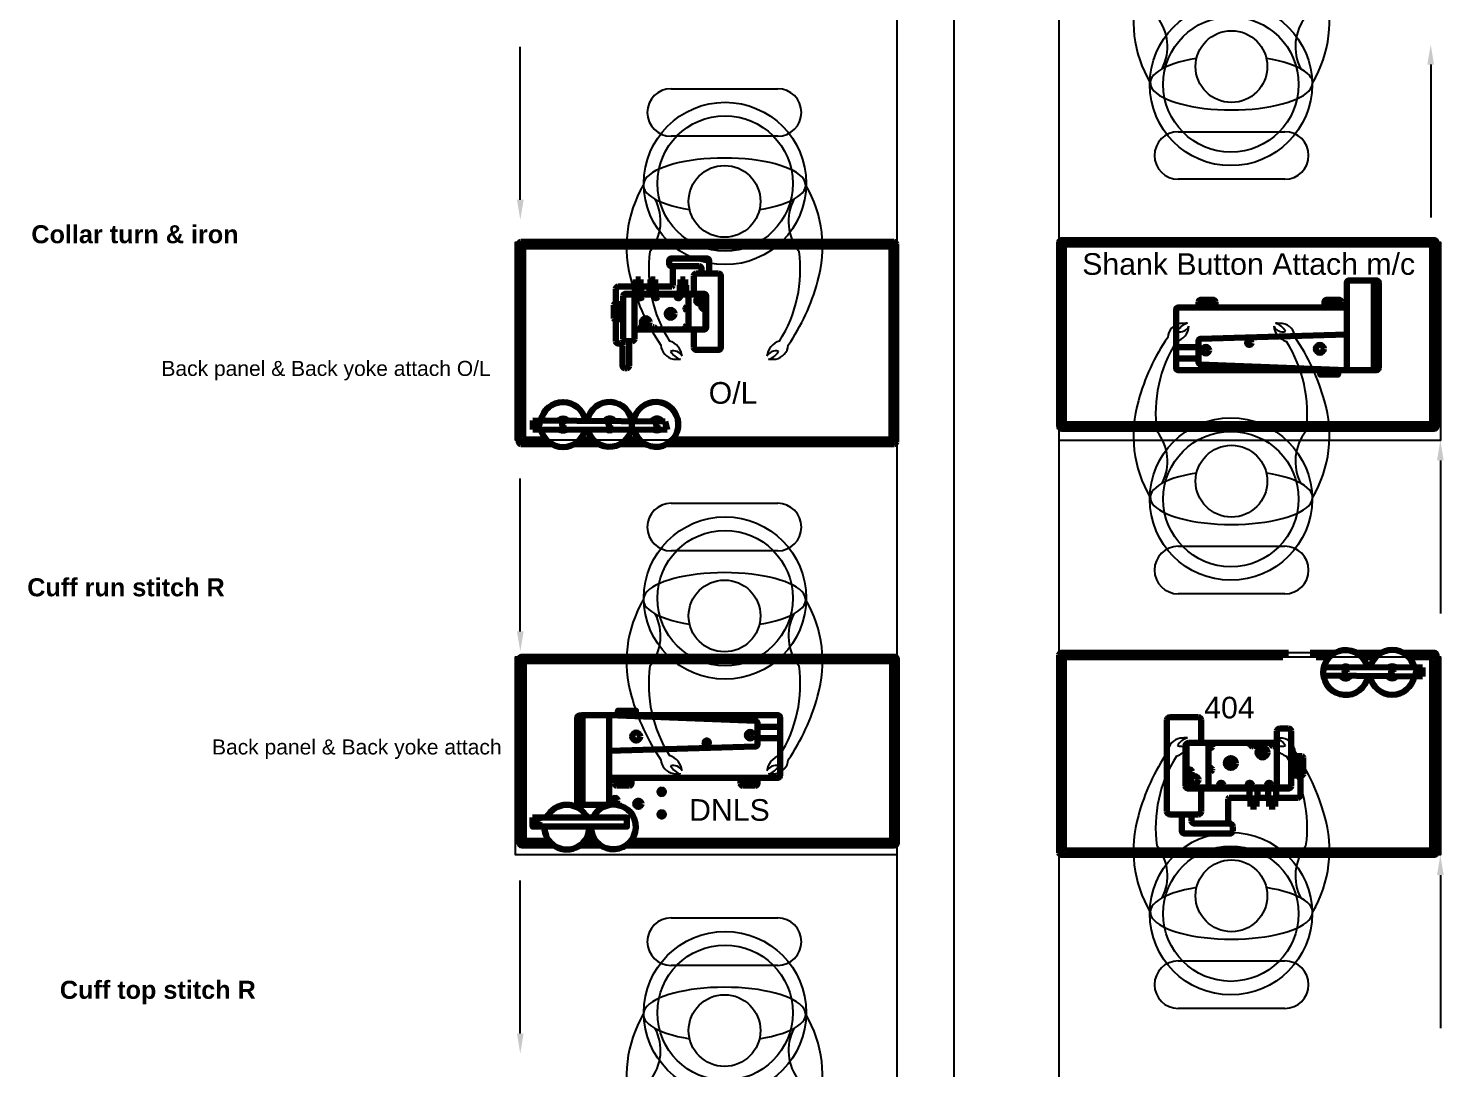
# Model space of a CAD drawing. Header units: feet. Extents: x 200 to 992, y 45 to 257.
# Drawn here: x 634.52 to 647.59, y 229.09 to 238.7 of the extents above; entities that cross this region are included whole.
import ezdxf

# ---------------------------------------------------------------- set-up
doc = ezdxf.new("R2010")
doc.units = ezdxf.units.FT
doc.header["$MEASUREMENT"] = 0
for name, color, linetype in [('404', 207, 'Continuous'), ('assembly operations', 80, 'Continuous'), ('dimension', 100, 'Continuous'), ('machines', 21, 'Continuous'), ('ol mc', 190, 'Continuous'), ('prep side', 220, 'Continuous'), ('shank', 77, 'Continuous')]:
    doc.layers.add(name, color=color, linetype=linetype)
doc.styles.get("Standard").update_dxf_attribs({"font": 'arial.ttf'})

# ---------------------------------------------------------------- blocks, each defined once
blk = doc.blocks.new('snls block')
at = {"layer": 'machines', "linetype": 'ByBlock', "lineweight": 100}
for p, q in [((54.586, 84.152), (54.586, 84.133)), ((54.586, 84.152), (54.605, 84.152)), ((54.607, 84.133), (54.605, 84.152)), ((54.888, 84.077), (54.681, 84.077)), ((54.889, 83.97), (54.681, 83.97)), ((53.361, 83.553), (53.361, 83.605)), ((53.361, 83.605), (53.517, 83.605)), ((53.378, 83.57), (53.378, 83.605)), ((53.48, 83.549), (53.398, 83.549)), ((53.501, 83.605), (53.501, 83.57)), ((53.517, 83.605), (53.517, 83.553)), ((54.524, 83.553), (54.524, 83.605)), ((54.524, 83.605), (54.681, 83.605)), ((54.541, 83.57), (54.541, 83.605)), ((54.643, 83.549), (54.562, 83.549)), ((54.664, 83.605), (54.664, 83.57)), ((54.681, 83.605), (54.681, 83.553)), ((53.497, 83.533), (53.382, 83.533)), ((54.66, 83.533), (54.545, 83.533))]:
    blk.add_line(p, q, dxfattribs=at)
for points in [[(53.469, 82.981), (55.947, 82.981, 0.414214), (55.968, 83.002), (55.968, 84.703, 0.414214), (55.947, 84.724), (52.502, 84.724, 0.414214), (52.482, 84.703), (52.482, 83.002, 0.414214), (52.502, 82.981), (52.798, 82.981)], [(53.513, 83.023), (55.905, 83.023, 0.414214), (55.926, 83.043), (55.926, 84.662, 0.414214), (55.905, 84.683), (52.544, 84.683, 0.414214), (52.523, 84.662), (52.523, 83.043, 0.414214), (52.544, 83.023), (52.755, 83.023)]]:
    blk.add_lwpolyline(points, format="xyb", dxfattribs=at)
for points in [[(53.557, 84.185), (53.392, 84.185), (53.392, 84.225), (53.557, 84.225)], [(53.505, 84.185), (53.404, 84.185), (53.404, 84.222), (53.505, 84.222)], [(52.603, 83.237), (53.474, 83.237), (53.474, 83.154), (52.603, 83.154)], [(52.603, 83.237), (53.474, 83.237), (53.474, 83.154), (52.603, 83.154)]]:
    blk.add_lwpolyline(points, close=True, dxfattribs=at)
for points in [[(53.063, 83.355), (53.037, 83.355, -0.414214), (53.016, 83.375), (53.016, 84.161, -0.414214), (53.037, 84.182), (53.063, 84.182)], [(53.312, 84.185), (53.063, 84.185), (53.063, 83.355), (53.291, 83.355, 0.414214), (53.312, 83.375)], [(53.312, 84.185), (54.661, 84.131, -0.402601), (54.681, 84.11), (54.681, 83.914, -0.405445), (54.661, 83.893), (53.312, 83.853)], [(53.312, 84.185), (54.868, 84.185, -0.414214), (54.889, 84.164), (54.889, 83.624, -0.414214), (54.868, 83.604), (53.312, 83.604)]]:
    blk.add_lwpolyline(points, format="xyb", close=True, dxfattribs=at)
for points in [[(53.085, 83.023), (53.186, 83.023)], [(53.042, 82.981), (53.23, 82.981)]]:
    blk.add_lwpolyline(points, dxfattribs=at)
for centre, radius in [((53.56, 83.986), 0.0369), ((54.212, 83.931), 0.0196), ((54.613, 83.999), 0.0303), ((53.366, 83.399), 0.0206), ((53.796, 83.476), 0.0206), ((53.58, 83.365), 0.0285), ((53.796, 83.267), 0.0206), ((52.644, 83.202), 0.0219), ((52.644, 83.202), 0.0219)]:
    blk.add_circle(centre, radius, dxfattribs=at)
for centre, radius, start, end in [((53.382, 83.553), 0.0208, 180, 270), ((53.398, 83.57), 0.0208, 180, 270), ((53.48, 83.57), 0.0208, 270, 0), ((53.497, 83.553), 0.0208, 270, 0), ((54.545, 83.553), 0.0208, 180, 270), ((54.562, 83.57), 0.0208, 180, 270), ((54.643, 83.57), 0.0208, 270, 0), ((54.66, 83.553), 0.0208, 270, 0), ((52.92, 83.149), 0.207, 25.1747, 154.8253), ((53.35, 83.151), 0.207, 179.1324, 155.4718), ((52.92, 83.149), 0.207, 178.5457, 1.4543)]:
    blk.add_arc(centre, radius, start, end, dxfattribs=at)
blk = doc.blocks.new('arrow2')
at = {"linetype": 'ByBlock', "lineweight": -2}
blk.add_line((30.144, 77.655), (30.504, 77.655), dxfattribs=at)
blk.add_lwpolyline([(30.324, 77.47), (30.324, 65.792)], dxfattribs=at)
at = {"linetype": 'ByBlock'}
blk.add_solid([(30.293, 77.47), (30.324, 77.655), (30.355, 77.47)], dxfattribs=at)

msp = doc.modelspace()

# ---------------------------------------------------------------- linework, layer by layer
for points in [[(644.03678, 177.44718), (644.03678, 240.55656), (642.53678, 240.55656), (642.53678, 177.44718)], [(640.45232, 238.14517), (641.43662, 238.14517)], [(641.43662, 237.70584), (640.45232, 237.70584)], [(645.13693, 237.74788), (646.12123, 237.74788)], [(646.12123, 237.30855), (645.13693, 237.30855)], [(640.45232, 234.31517), (641.43662, 234.31517)], [(645.13693, 233.91788), (646.12123, 233.91788)], [(641.43662, 233.87584), (640.45232, 233.87584)], [(646.12123, 233.47855), (645.13693, 233.47855)], [(640.45232, 230.48517), (641.43662, 230.48517)], [(645.13693, 230.08788), (646.12123, 230.08788)], [(641.43662, 230.04584), (640.45232, 230.04584)], [(646.12123, 229.64855), (645.13693, 229.64855)]]:
    msp.add_lwpolyline(points)
at = {"linetype": 'ByBlock', "lineweight": -2}
for points in [[(639.05942, 237.11919), (639.05942, 238.53265)], [(647.46813, 238.36851), (647.46813, 236.95505)], [(647.55741, 234.71149), (647.55741, 233.29803)], [(639.05942, 233.13195), (639.05942, 234.54541)], [(647.55741, 230.88149), (647.55741, 229.46803)], [(639.05942, 229.41621), (639.05942, 230.82966)]]:
    msp.add_lwpolyline(points, dxfattribs=at)
for points in [[(642.53678, 234.89716), (639.01614, 234.89716), (639.01614, 236.72723), (642.53678, 236.72723)], [(644.03678, 236.72656), (647.55741, 236.72656), (647.55741, 234.89649), (644.03678, 234.89649)], [(642.53678, 231.06716), (639.01614, 231.06716), (639.01614, 232.89723), (642.53678, 232.89723)], [(644.03678, 232.89656), (647.55741, 232.89656), (647.55741, 231.06649), (644.03678, 231.06649)]]:
    msp.add_lwpolyline(points, close=True)
for centre, radius in [((645.62293, 238.18413), 0.75), ((645.62293, 238.18413), 0.625), ((645.62781, 238.34932), 0.3314), ((640.95062, 237.26958), 0.75), ((640.95062, 237.26958), 0.625), ((640.94574, 237.1044), 0.3314), ((645.62293, 234.35413), 0.75), ((645.62293, 234.35413), 0.625), ((645.62781, 234.51932), 0.3314), ((640.95062, 233.43958), 0.75), ((640.95062, 233.43958), 0.625), ((640.94574, 233.2744), 0.3314), ((645.62293, 230.52413), 0.75), ((645.62293, 230.52413), 0.625), ((645.62781, 230.68932), 0.3314), ((640.95062, 229.60958), 0.75), ((640.95062, 229.60958), 0.625), ((640.94574, 229.4444), 0.3314)]:
    msp.add_circle(centre, radius)
for centre, radius, start, end in [((645.85133, 238.77112), 1.12909, 163.502483, 210.433937), ((645.4043, 238.77112), 1.12909, 329.566063, 16.497517), ((644.59648, 238.5337), 0.44097, 332.367472, 38.991579), ((646.65914, 238.5337), 0.44097, 141.008421, 207.632528), ((640.45232, 237.9255), 0.21966, 90, 270), ((641.43662, 237.9255), 0.21966, 270, 90), ((645.13693, 237.52821), 0.21966, 90, 270), ((646.12123, 237.52821), 0.21966, 270, 90), ((641.16925, 236.68259), 1.12909, 149.566063, 196.497517), ((640.72223, 236.68259), 1.12909, 343.502483, 30.433937), ((639.91441, 236.92002), 0.44097, 321.008421, 27.632528), ((641.97707, 236.92002), 0.44097, 152.367472, 218.991579), ((641.47681, 236.47405), 1.23125, 172.133942, 212.405248), ((640.41467, 236.47405), 1.23125, 327.594752, 7.866058), ((641.94735, 236.8658), 1.92771, 195.151137, 214.435473), ((639.94413, 236.8658), 1.92771, 325.564527, 344.848863), ((645.17991, 235.83722), 0.14081, 100.122504, 175.609876), ((645.25898, 235.83617), 0.1464, 104.680297, 152.481191), ((645.20961, 235.25906), 0.71883, 89.022524, 94.34402), ((646.04601, 235.25906), 0.71883, 85.65598, 90.977476), ((645.99664, 235.83617), 0.1464, 27.518809, 75.319703), ((646.07571, 235.83722), 0.14081, 4.390124, 79.877496), ((646.62942, 234.75792), 1.92771, 145.564527, 164.848863), ((645.07556, 235.96402), 0.16061, 285.828882, 355.212594), ((645.15518, 235.98908), 0.08916, 253.018909, 334.439991), ((646.10044, 235.98908), 0.08916, 205.560009, 286.981091), ((646.18006, 235.96402), 0.16061, 184.787406, 254.171118), ((644.6262, 234.75792), 1.92771, 15.151137, 34.435473), ((640.49784, 235.7865), 0.14081, 184.390124, 259.877496), ((640.39349, 235.65969), 0.16061, 4.787406, 74.171118), ((640.47311, 235.63463), 0.08916, 25.560009, 106.981091), ((640.57691, 235.78754), 0.1464, 207.518809, 255.319703), ((641.49799, 235.65969), 0.16061, 105.828882, 175.212594), ((641.41837, 235.63463), 0.08916, 73.018909, 154.439991), ((641.31457, 235.78754), 0.1464, 284.680297, 332.481191), ((641.39364, 235.7865), 0.14081, 280.122504, 355.609876), ((646.15888, 235.14967), 1.23125, 147.594752, 187.866058), ((645.09674, 235.14967), 1.23125, 352.133942, 32.405248), ((640.52754, 236.36465), 0.71883, 265.65598, 270.977476), ((641.36394, 236.36465), 0.71883, 269.022524, 274.34402), ((645.85133, 234.94112), 1.12909, 163.502483, 210.433937), ((645.4043, 234.94112), 1.12909, 329.566063, 16.497517), ((644.59648, 234.7037), 0.44097, 332.367472, 38.991579), ((646.65914, 234.7037), 0.44097, 141.008421, 207.632528), ((640.45232, 234.0955), 0.21966, 90, 270), ((641.43662, 234.0955), 0.21966, 270, 90), ((645.13693, 233.69821), 0.21966, 90, 270), ((646.12123, 233.69821), 0.21966, 270, 90), ((641.16925, 232.85259), 1.12909, 149.566063, 196.497517), ((640.72223, 232.85259), 1.12909, 343.502483, 30.433937), ((639.91441, 233.09002), 0.44097, 321.008421, 27.632528), ((641.97707, 233.09002), 0.44097, 152.367472, 218.991579), ((641.47681, 232.64405), 1.23125, 172.133942, 212.405248), ((640.41467, 232.64405), 1.23125, 327.594752, 7.866058), ((641.94735, 233.0358), 1.92771, 195.151137, 214.435473), ((639.94413, 233.0358), 1.92771, 325.564527, 344.848863), ((645.17991, 232.00722), 0.14081, 100.122504, 175.609876), ((645.07556, 232.13402), 0.16061, 285.828882, 355.212594), ((645.25898, 232.00617), 0.1464, 104.680297, 152.481191), ((645.15518, 232.15908), 0.08916, 253.018909, 334.439991), ((645.20961, 231.42906), 0.71883, 89.022524, 94.34402), ((646.10044, 232.15908), 0.08916, 205.560009, 286.981091), ((646.18006, 232.13402), 0.16061, 184.787406, 254.171118), ((646.04601, 231.42906), 0.71883, 85.65598, 90.977476), ((645.99664, 232.00617), 0.1464, 27.518809, 75.319703), ((646.07571, 232.00722), 0.14081, 4.390124, 79.877496), ((640.49784, 231.9565), 0.14081, 184.390124, 259.877496), ((640.39349, 231.82969), 0.16061, 4.787406, 74.171118), ((641.49799, 231.82969), 0.16061, 105.828882, 175.212594), ((641.39364, 231.9565), 0.14081, 280.122504, 355.609876), ((646.62942, 230.92792), 1.92771, 145.564527, 164.848863), ((646.15888, 231.31967), 1.23125, 147.594752, 187.866058), ((645.09674, 231.31967), 1.23125, 352.133942, 32.405248), ((644.6262, 230.92792), 1.92771, 15.151137, 34.435473), ((640.47311, 231.80463), 0.08916, 25.560009, 106.981091), ((640.57691, 231.95754), 0.1464, 207.518809, 255.319703), ((640.52754, 232.53465), 0.71883, 265.65598, 270.977476), ((641.41837, 231.80463), 0.08916, 73.018909, 154.439991), ((641.31457, 231.95754), 0.1464, 284.680297, 332.481191), ((641.36394, 232.53465), 0.71883, 269.022524, 274.34402), ((645.85133, 231.11112), 1.12909, 163.502483, 210.433937), ((645.4043, 231.11112), 1.12909, 329.566063, 16.497517), ((644.59648, 230.8737), 0.44097, 332.367472, 38.991579), ((646.65914, 230.8737), 0.44097, 141.008421, 207.632528), ((640.45232, 230.2655), 0.21966, 90, 270), ((641.43662, 230.2655), 0.21966, 270, 90), ((645.13693, 229.86821), 0.21966, 90, 270), ((646.12123, 229.86821), 0.21966, 270, 90), ((641.16925, 229.02259), 1.12909, 149.566063, 196.497517), ((640.72223, 229.02259), 1.12909, 343.502483, 30.433937), ((639.91441, 229.26002), 0.44097, 321.008421, 27.632528), ((641.97707, 229.26002), 0.44097, 152.367472, 218.991579)]:
    msp.add_arc(centre, radius, start, end)
for centre, major_axis in [((645.62781, 238.19919), (0.75, 0)), ((640.94574, 237.25453), (-0.75, 0)), ((645.62781, 234.36919), (0.75, 0)), ((640.94574, 233.42453), (-0.75, 0)), ((645.62781, 230.53919), (0.75, 0)), ((640.94574, 229.59453), (-0.75, 0))]:
    msp.add_ellipse(centre, major_axis=major_axis, ratio=0.33333333, start_param=2.01554376, end_param=7.4092342)
at = {"linetype": 'ByBlock'}
for points in [[(647.49897, 238.36851), (647.46813, 238.55351), (647.4373, 238.36851)], [(639.09025, 237.11919), (639.05942, 236.93419), (639.02859, 237.11919)], [(647.58824, 234.71149), (647.55741, 234.89649), (647.52658, 234.71149)], [(639.09025, 233.13195), (639.05942, 232.94695), (639.02859, 233.13195)], [(647.58824, 230.88149), (647.55741, 231.06649), (647.52658, 230.88149)], [(639.09025, 229.41621), (639.05942, 229.23121), (639.02859, 229.41621)]]:
    msp.add_solid(points, dxfattribs=at)
at = {"layer": '404', "linetype": 'ByBlock', "lineweight": 100}
for p, q in [((644.03678, 232.91324), (644.03678, 231.08724)), ((646.15554, 232.93399), (644.05753, 232.93399)), ((644.07828, 232.87174), (644.07828, 231.12874)), ((646.10288, 232.89249), (644.09903, 232.89249)), ((646.58456, 232.93399), (646.35638, 232.93399)), ((646.53121, 232.89249), (646.40904, 232.89249)), ((647.01027, 232.93399), (646.78264, 232.93399)), ((646.9588, 232.89249), (646.83599, 232.89249)), ((647.50203, 232.93399), (647.21599, 232.93399)), ((647.46053, 232.89249), (647.26745, 232.89249)), ((647.48128, 232.56454), (647.48128, 232.87174)), ((647.52278, 232.52068), (647.52278, 232.91324)), ((647.3928, 232.71545), (646.47806, 232.72318)), ((646.48201, 232.80082), (647.3928, 232.79845)), ((647.3928, 232.79845), (647.3928, 232.71545)), ((647.48128, 231.8073), (647.48128, 232.56454)), ((647.52278, 232.52068), (647.52278, 231.84984)), ((645.03185, 232.31244), (645.03185, 231.46797)), ((645.32214, 232.33882), (645.05824, 232.33882)), ((645.34853, 232.10132), (645.34853, 232.31244)), ((646.04776, 231.67909), (646.04776, 232.20884)), ((646.07415, 232.23523), (646.15358, 232.23523)), ((646.17997, 232.20884), (646.17997, 231.70548)), ((645.2033, 232.07493), (645.2033, 231.70548)), ((645.21385, 232.09604), (645.21385, 231.68437)), ((646.04776, 232.10132), (645.22969, 232.10132)), ((645.41441, 232.10132), (645.41441, 231.67909)), ((645.41441, 232.08424), (645.43838, 232.08424)), ((645.41441, 232.05519), (645.41441, 232.08424)), ((645.43838, 232.05519), (645.41441, 232.05519)), ((645.44894, 232.07368), (645.44894, 232.06574)), ((645.8052, 232.10132), (645.83973, 232.10132)), ((645.8052, 232.08283), (645.8052, 232.10132)), ((645.82917, 232.07227), (645.81576, 232.07227)), ((645.83973, 232.10132), (645.83973, 232.08283)), ((646.00078, 232.10132), (646.0353, 232.10132)), ((646.00078, 232.08283), (646.00078, 232.10132)), ((646.02475, 232.07227), (646.01134, 232.07227)), ((646.0353, 232.10132), (646.0353, 232.08283)), ((646.04776, 231.67909), (646.04776, 232.10132)), ((646.17997, 231.97901), (646.27974, 231.97901)), ((646.17997, 231.8014), (646.17997, 231.97901)), ((646.22282, 231.95171), (646.24393, 231.95171)), ((646.2229, 231.93628), (646.24401, 231.93628)), ((646.2229, 231.91967), (646.24401, 231.91967)), ((646.22295, 231.97901), (646.22295, 231.8014)), ((646.22295, 231.97901), (646.24406, 231.97901)), ((646.22341, 231.96714), (646.24452, 231.96714)), ((646.24406, 231.97901), (646.24406, 231.8014)), ((646.2903, 231.96845), (646.2903, 231.81196)), ((645.41441, 231.86819), (645.43838, 231.86819)), ((645.41441, 231.83915), (645.41441, 231.86819)), ((645.43838, 231.83915), (645.41441, 231.83915)), ((645.44894, 231.85764), (645.44894, 231.8497)), ((646.27974, 231.8014), (646.17997, 231.8014)), ((646.2229, 231.90543), (646.24401, 231.90543)), ((646.22341, 231.89), (646.24452, 231.89)), ((646.22341, 231.87517), (646.24452, 231.87517)), ((646.22341, 231.86211), (646.24452, 231.86211)), ((646.22341, 231.84846), (646.24452, 231.84846)), ((646.22401, 231.83422), (646.24512, 231.83422)), ((646.22401, 231.81998), (646.24512, 231.81998)), ((646.22401, 231.80871), (646.24512, 231.80871)), ((646.26593, 231.8014), (646.26593, 231.62108)), ((647.48128, 231.12874), (647.48128, 231.8073)), ((647.52278, 231.08724), (647.52278, 231.84984)), ((645.21385, 231.68964), (646.04776, 231.68964)), ((645.22969, 231.67909), (646.04776, 231.67909)), ((645.34853, 231.46797), (645.34853, 231.67909)), ((645.34853, 231.67909), (645.75515, 231.67909)), ((645.44038, 231.67909), (645.51394, 231.67909)), ((645.44038, 231.67909), (645.44038, 231.67909)), ((645.44038, 231.67909), (645.44038, 231.67774)), ((645.44038, 231.67774), (645.44038, 231.67909)), ((645.44038, 231.67774), (645.44038, 231.67774)), ((645.7959, 231.57751), (645.7959, 231.67909)), ((645.7959, 231.67909), (645.86946, 231.67909)), ((645.86946, 231.67909), (645.86946, 231.57751)), ((645.96753, 231.57751), (645.96753, 231.67909)), ((645.96753, 231.67909), (646.04108, 231.67909)), ((646.04108, 231.67909), (646.04108, 231.57751)), ((646.15358, 231.68964), (646.04776, 231.68964)), ((646.15358, 231.67909), (646.04776, 231.67909)), ((645.59766, 231.5683), (645.59766, 231.58414)), ((645.59766, 231.5683), (645.59766, 231.35584)), ((645.61201, 231.59469), (645.60821, 231.59469)), ((645.68557, 231.59469), (645.61201, 231.59469)), ((645.7959, 231.59469), (645.68557, 231.59469)), ((645.7959, 231.58807), (645.86946, 231.58807)), ((645.7959, 231.57751), (645.86946, 231.57751)), ((645.80477, 231.57751), (645.8606, 231.57751)), ((645.80477, 231.51375), (645.80477, 231.57751)), ((645.81389, 231.57751), (645.81389, 231.51375)), ((645.82302, 231.57751), (645.82302, 231.51375)), ((645.83176, 231.57751), (645.83176, 231.51375)), ((645.84013, 231.57751), (645.84013, 231.51375)), ((645.85001, 231.57751), (645.85001, 231.51375)), ((645.8606, 231.57751), (645.8606, 231.51375)), ((645.96753, 231.59469), (645.86946, 231.59469)), ((645.86946, 231.59469), (645.96753, 231.59469)), ((645.96753, 231.59469), (645.90051, 231.59469)), ((645.96753, 231.58807), (646.04108, 231.58807)), ((645.96753, 231.57751), (646.04108, 231.57751)), ((645.97716, 231.57751), (646.03299, 231.57751)), ((645.97716, 231.51375), (645.97716, 231.57751)), ((645.98763, 231.57751), (645.98763, 231.51375)), ((645.99933, 231.57751), (645.99933, 231.51375)), ((646.01041, 231.57751), (646.01041, 231.51375)), ((646.02149, 231.57751), (646.02149, 231.51375)), ((646.03299, 231.57751), (646.03299, 231.51375)), ((646.09314, 231.59469), (646.04108, 231.59469)), ((646.13053, 231.59469), (646.09314, 231.59469)), ((646.23954, 231.59469), (646.13053, 231.59469)), ((645.05824, 231.44158), (645.32214, 231.44158)), ((645.16889, 231.29037), (645.16889, 231.44158)), ((645.25951, 231.44158), (645.25951, 231.38223)), ((645.27091, 231.44158), (645.32214, 231.44158)), ((645.8606, 231.51375), (645.80477, 231.51375)), ((646.03299, 231.51375), (645.97716, 231.51375)), ((645.53226, 231.26398), (645.19528, 231.26398)), ((645.2859, 231.35584), (645.61383, 231.35584)), ((645.61383, 231.26398), (645.53226, 231.26398)), ((645.64022, 231.32945), (645.64022, 231.29037)), ((644.05753, 231.06649), (647.50203, 231.06649)), ((644.09903, 231.10799), (647.46053, 231.10799))]:
    msp.add_line(p, q, dxfattribs=at)
at = {"layer": '404', "linetype": 'ByBlock'}
for p, q in [((646.40904, 232.89249), (646.10288, 232.89249)), ((646.35638, 232.93399), (646.15554, 232.93399))]:
    msp.add_line(p, q, dxfattribs=at)
at = {"layer": '404', "linetype": 'ByBlock', "lineweight": 100}
for centre, radius in [((646.68267, 232.7524), 0.01059), ((647.11313, 232.7524), 0.01059), ((647.35168, 232.75049), 0.02189), ((645.91463, 232.01343), 0.04539), ((645.62209, 231.9154), 0.04539), ((645.62209, 231.9154), 0.01815), ((645.91463, 232.01343), 0.01815), ((645.24051, 231.83733), 0.01999), ((645.28776, 231.76108), 0.03449), ((645.53305, 231.7157), 0.01815), ((645.79652, 231.7157), 0.01815), ((645.97641, 231.7157), 0.01815)]:
    msp.add_circle(centre, radius, dxfattribs=at)
for centre, radius, start, end in [((644.05753, 232.91324), 0.02075, 90, 180), ((644.09903, 232.87174), 0.02075, 90, 180), ((646.6836, 232.75165), 0.2075, 13.033836, 349.951975), ((647.11313, 232.75377), 0.2075, 12.432427, 167.567573), ((647.46053, 232.87174), 0.02075, 0, 90), ((647.50203, 232.91324), 0.02075, 0, 90), ((646.68267, 232.7524), 0.05577, 213.232928, 325.798841), ((646.68267, 232.7524), 0.05577, 59.041902, 120.658945), ((647.11313, 232.75377), 0.2075, 190.644339, 349.355661), ((647.11313, 232.75377), 0.05577, 219.673494, 319.358275), ((647.11313, 232.75377), 0.05577, 54.353893, 125.346954), ((645.05824, 232.31244), 0.02639, 90, 180), ((645.32214, 232.31244), 0.02639, 0, 90), ((646.07415, 232.20884), 0.02639, 90, 180), ((646.15358, 232.20884), 0.02639, 0, 90), ((645.22969, 232.07493), 0.02639, 90, 180), ((645.43838, 232.07368), 0.01056, 360, 90), ((645.43838, 232.06574), 0.01056, 270, 0), ((645.81576, 232.08283), 0.01056, 180, 270), ((645.82917, 232.08283), 0.01056, 270, 0), ((646.01134, 232.08283), 0.01056, 180, 270), ((646.02475, 232.08283), 0.01056, 270, 0), ((646.27974, 231.96845), 0.01056, 360, 90), ((645.43838, 231.85764), 0.01056, 360, 90), ((645.43838, 231.8497), 0.01056, 270, 0), ((646.27974, 231.81196), 0.01056, 270, 0), ((645.22969, 231.70548), 0.02639, 180, 270), ((646.15358, 231.70548), 0.02639, 270, 0), ((646.15358, 231.68437), 0.00528, 270, 90), ((645.60821, 231.58414), 0.01056, 90, 180), ((646.23954, 231.62108), 0.02639, 270, 0), ((645.05824, 231.46797), 0.02639, 180, 270), ((645.32214, 231.46797), 0.02639, 270, 0), ((645.19528, 231.29037), 0.02639, 180, 270), ((645.2859, 231.38223), 0.02639, 180, 270), ((645.61383, 231.32945), 0.02639, 0, 90), ((645.61383, 231.29037), 0.02639, 270, 0), ((644.05753, 231.08724), 0.02075, 180, 270), ((644.09903, 231.12874), 0.02075, 180, 270), ((647.46053, 231.12874), 0.02075, 270, 0), ((647.50203, 231.08724), 0.02075, 270, 0)]:
    msp.add_arc(centre, radius, start, end, dxfattribs=at)
at = {"layer": 'machines', "linetype": 'ByBlock', "lineweight": 100}
for p, q in [((645.39707, 235.59519), (645.39969, 235.57683)), ((645.41851, 235.57683), (645.41851, 235.59519))]:
    msp.add_line(p, q, dxfattribs=at)
at = {"layer": 'ol mc', "linetype": 'ByBlock', "lineweight": 100}
for p, q in [((639.0445, 236.70883), (639.0445, 235.94623)), ((642.50975, 236.72958), (639.06525, 236.72958)), ((639.086, 236.66733), (639.086, 235.98877)), ((642.46825, 236.68808), (639.10675, 236.68808)), ((642.489, 234.92433), (642.489, 236.66733)), ((642.5305, 234.88283), (642.5305, 236.70883)), ((640.43397, 236.52623), (640.43397, 236.55696)), ((640.45472, 236.57771), (640.51886, 236.57771)), ((640.71258, 236.50548), (640.45472, 236.50548)), ((640.46744, 236.33842), (640.46744, 236.50548)), ((640.51886, 236.57771), (640.78383, 236.57771)), ((640.80458, 236.55696), (640.80458, 236.43806)), ((640.12514, 236.33118), (640.12514, 236.38132)), ((640.12514, 236.38132), (640.16904, 236.38132)), ((640.13418, 236.33118), (640.13418, 236.38132)), ((640.14289, 236.33118), (640.14289, 236.38132)), ((640.15161, 236.33118), (640.15161, 236.38132)), ((640.16081, 236.33118), (640.16081, 236.38132)), ((640.16904, 236.38132), (640.16904, 236.33118)), ((640.26069, 236.33118), (640.26069, 236.38132)), ((640.26069, 236.38132), (640.30459, 236.38132)), ((640.26901, 236.33118), (640.26901, 236.38132)), ((640.27679, 236.33118), (640.27679, 236.38132)), ((640.28336, 236.33118), (640.28336, 236.38132)), ((640.29024, 236.33118), (640.29024, 236.38132)), ((640.29741, 236.33118), (640.29741, 236.38132)), ((640.30459, 236.38132), (640.30459, 236.33118)), ((640.53939, 236.33118), (640.53939, 236.38132)), ((640.53939, 236.38132), (640.58329, 236.38132)), ((640.54495, 236.33118), (640.54495, 236.38132)), ((640.55213, 236.33118), (640.55213, 236.38132)), ((640.5602, 236.33118), (640.5602, 236.38132)), ((640.56827, 236.33118), (640.56827, 236.38132)), ((640.57604, 236.33118), (640.57604, 236.38132)), ((640.58329, 236.38132), (640.58329, 236.33118)), ((640.66333, 236.41731), (640.66333, 236.25131)), ((640.89158, 236.43806), (640.68408, 236.43806)), ((640.72436, 236.43806), (640.68408, 236.43806)), ((640.73333, 236.43806), (640.73333, 236.48473)), ((640.91233, 235.75331), (640.91233, 236.41731)), ((639.94198, 236.15514), (639.94198, 236.29692)), ((639.96273, 236.31767), (640.04844, 236.31767)), ((640.00957, 235.83477), (640.00957, 236.23056)), ((640.03032, 236.25131), (640.11352, 236.25131)), ((640.03032, 236.24301), (640.11352, 236.24301)), ((640.04844, 236.31767), (640.07784, 236.31767)), ((640.07784, 236.31767), (640.11877, 236.31767)), ((640.75677, 236.25131), (640.11352, 236.25131)), ((640.11352, 236.25131), (640.11352, 235.91931)), ((640.11352, 236.25131), (640.11352, 235.83477)), ((640.76922, 236.24301), (640.11352, 236.24301)), ((640.11877, 236.25131), (640.11877, 236.33118)), ((640.17661, 236.33118), (640.11877, 236.33118)), ((640.17661, 236.32288), (640.11877, 236.32288)), ((640.17661, 236.25131), (640.11877, 236.25131)), ((640.16904, 236.33118), (640.12514, 236.33118)), ((640.17661, 236.33118), (640.17661, 236.25131)), ((640.17661, 236.31767), (640.22931, 236.31767)), ((640.17661, 236.31767), (640.25372, 236.31767)), ((640.25372, 236.31767), (640.17661, 236.31767)), ((640.25372, 236.25131), (640.25372, 236.33118)), ((640.31156, 236.33118), (640.25372, 236.33118)), ((640.31156, 236.32288), (640.25372, 236.32288)), ((640.31156, 236.25131), (640.25372, 236.25131)), ((640.30459, 236.33118), (640.26069, 236.33118)), ((640.31156, 236.33118), (640.31156, 236.25131)), ((640.31156, 236.31767), (640.39832, 236.31767)), ((640.66333, 236.25131), (640.34361, 236.25131)), ((640.39832, 236.31767), (640.45615, 236.31767)), ((640.45615, 236.31767), (640.45914, 236.31767)), ((640.46744, 236.33842), (640.46744, 236.32597)), ((640.53327, 236.25131), (640.53327, 236.33118)), ((640.5911, 236.33118), (640.53327, 236.33118)), ((640.5911, 236.32288), (640.53327, 236.32288)), ((640.5911, 236.25131), (640.53327, 236.25131)), ((640.58329, 236.33118), (640.53939, 236.33118)), ((640.5911, 236.33118), (640.5911, 236.25131)), ((640.5911, 236.25131), (640.5911, 236.25237)), ((640.5911, 236.25237), (640.5911, 236.25237)), ((640.5911, 236.25237), (640.5911, 236.25131)), ((640.5911, 236.25131), (640.5911, 236.25131)), ((640.61152, 235.91931), (640.61152, 236.25131)), ((640.76922, 235.92346), (640.76922, 236.24716)), ((640.77752, 235.94006), (640.77752, 236.23056)), ((639.92281, 236.02378), (639.92281, 236.14684)), ((639.93111, 236.15514), (640.00957, 236.15514)), ((639.97494, 236.14939), (639.95834, 236.14939)), ((639.97494, 236.14053), (639.95834, 236.14053)), ((639.97494, 236.12933), (639.95834, 236.12933)), ((639.97541, 236.11813), (639.95881, 236.11813)), ((639.97541, 236.1074), (639.95881, 236.1074)), ((639.95917, 236.01548), (639.95917, 236.15514)), ((639.97577, 236.01548), (639.97577, 236.15514)), ((640.00957, 236.15514), (640.00957, 236.01548)), ((640.58438, 236.11092), (640.58438, 236.11716)), ((640.59268, 236.12546), (640.61152, 236.12546)), ((640.61152, 236.10262), (640.59268, 236.10262)), ((640.61152, 236.12546), (640.61152, 236.10262)), ((639.086, 235.98877), (639.086, 235.23153)), ((640.00957, 236.01548), (639.93111, 236.01548)), ((639.94198, 235.81098), (639.94198, 236.01548)), ((639.97541, 236.09713), (639.95881, 236.09713)), ((639.97541, 236.08547), (639.95881, 236.08547)), ((639.97541, 236.02482), (639.95881, 236.02482)), ((639.97577, 236.01548), (639.95917, 236.01548)), ((639.97581, 236.07334), (639.95921, 236.07334)), ((639.97581, 236.06214), (639.95921, 236.06214)), ((639.97581, 236.04908), (639.95921, 236.04908)), ((639.97588, 236.03695), (639.95928, 236.03695)), ((639.0445, 235.27538), (639.0445, 235.94623)), ((640.11352, 235.91931), (640.75677, 235.91931)), ((640.12332, 235.91931), (640.12332, 235.93385)), ((640.15046, 235.91931), (640.12332, 235.91931)), ((640.13162, 235.94215), (640.14216, 235.94215)), ((640.15046, 235.93385), (640.15046, 235.91931)), ((640.2771, 235.91931), (640.2771, 235.93385)), ((640.30425, 235.91931), (640.2771, 235.91931)), ((640.2854, 235.94215), (640.29595, 235.94215)), ((640.30425, 235.93385), (640.30425, 235.91931)), ((640.58438, 235.94104), (640.58438, 235.94728)), ((640.59268, 235.95558), (640.61152, 235.95558)), ((640.61152, 235.93274), (640.59268, 235.93274)), ((640.61152, 235.95558), (640.61152, 235.93274)), ((640.66333, 235.91931), (640.66333, 235.75331)), ((639.98221, 235.79023), (639.96273, 235.79023)), ((640.00296, 235.58573), (640.00296, 235.76948)), ((640.09277, 235.81402), (640.03032, 235.81402)), ((640.06395, 235.81402), (640.06395, 235.58573)), ((640.68408, 235.73256), (640.89158, 235.73256)), ((640.0432, 235.56498), (640.02371, 235.56498)), ((639.0445, 235.27538), (639.0445, 234.88283)), ((639.086, 235.23153), (639.086, 234.92433)), ((639.17448, 235.08062), (640.3962, 235.0703)), ((639.17448, 234.99762), (639.17448, 235.08062)), ((640.3962, 235.0703), (640.41478, 234.99438)), ((640.41478, 234.99438), (639.17448, 234.99762)), ((639.06525, 234.86208), (639.35129, 234.86208)), ((639.10675, 234.90358), (639.29983, 234.90358)), ((639.55701, 234.86208), (639.78463, 234.86208)), ((639.60847, 234.90358), (639.73129, 234.90358)), ((639.98272, 234.86208), (640.2109, 234.86208)), ((640.03606, 234.90358), (640.15824, 234.90358)), ((640.41174, 234.86208), (642.50975, 234.86208)), ((640.4644, 234.90358), (642.46825, 234.90358))]:
    msp.add_line(p, q, dxfattribs=at)
for centre, radius in [((640.16963, 236.22253), 0.01428), ((640.31107, 236.22253), 0.01428), ((640.51824, 236.22253), 0.01428), ((640.44823, 236.0655), 0.03569), ((640.71112, 236.18684), 0.02712), ((640.74826, 236.12688), 0.01572), ((640.21821, 235.98842), 0.03569), ((640.21821, 235.98842), 0.01428), ((640.44823, 236.0655), 0.01428), ((639.2156, 235.04558), 0.02189), ((639.45415, 235.04367), 0.01059), ((639.88461, 235.04367), 0.01059), ((640.32191, 235.04367), 0.01059)]:
    msp.add_circle(centre, radius, dxfattribs=at)
for centre, radius, start, end in [((639.06525, 236.70883), 0.02075, 90, 180), ((639.10675, 236.66733), 0.02075, 90, 180), ((642.46825, 236.66733), 0.02075, 0, 90), ((642.50975, 236.70883), 0.02075, 0, 90), ((640.45472, 236.55696), 0.02075, 90, 180), ((640.45472, 236.52623), 0.02075, 180, 270), ((640.71258, 236.48473), 0.02075, 0, 90), ((640.78383, 236.55696), 0.02075, 0, 90), ((640.68408, 236.41731), 0.02075, 90, 180), ((640.89158, 236.41731), 0.02075, 0, 90), ((639.96273, 236.29692), 0.02075, 90, 180), ((640.03032, 236.23056), 0.02075, 90, 180), ((640.03032, 236.24716), 0.00415, 90, 270), ((640.45914, 236.32597), 0.0083, 270, 0), ((640.75677, 236.23056), 0.02075, 0, 90), ((639.93111, 236.14684), 0.0083, 90, 180), ((640.59268, 236.11716), 0.0083, 90, 180), ((640.59268, 236.11092), 0.0083, 180, 270), ((639.93111, 236.02378), 0.0083, 180, 270), ((640.13162, 235.93385), 0.0083, 90, 180), ((640.14216, 235.93385), 0.0083, 360, 90), ((640.2854, 235.93385), 0.0083, 90, 180), ((640.29595, 235.93385), 0.0083, 360, 90), ((640.59268, 235.94728), 0.0083, 90, 180), ((640.59268, 235.94104), 0.0083, 180, 270), ((640.75677, 235.94006), 0.02075, 270, 0), ((639.96273, 235.81098), 0.02075, 180, 270), ((639.98221, 235.76948), 0.02075, 0, 90), ((640.03032, 235.83477), 0.02075, 180, 270), ((640.09277, 235.83477), 0.02075, 270, 0), ((640.68408, 235.75331), 0.02075, 180, 270), ((640.89158, 235.75331), 0.02075, 270, 0), ((640.02371, 235.58573), 0.02075, 180, 270), ((640.0432, 235.58573), 0.02075, 270, 0), ((639.45415, 235.04229), 0.2075, 10.644339, 169.355661), ((639.88368, 235.04442), 0.2075, 193.033836, 169.951975), ((640.31132, 235.04367), 0.2075, 193.512598, 171.941839), ((639.45415, 235.04229), 0.05577, 39.673494, 139.358275), ((639.88461, 235.04367), 0.05577, 33.232928, 145.798841), ((640.32191, 235.04367), 0.05577, 28.779902, 150.251867), ((639.10675, 234.92433), 0.02075, 180, 270), ((639.45415, 235.04229), 0.2075, 192.432427, 347.567573), ((639.45415, 235.04229), 0.05577, 234.353893, 305.346954), ((639.88461, 235.04367), 0.05577, 239.041902, 300.658945), ((640.32191, 235.04367), 0.05577, 241.415125, 298.285722), ((642.46825, 234.92433), 0.02075, 270, 0), ((639.06525, 234.88283), 0.02075, 180, 270), ((642.50975, 234.88283), 0.02075, 270, 0)]:
    msp.add_arc(centre, radius, start, end, dxfattribs=at)
at = {"layer": 'shank', "linetype": 'ByBlock', "lineweight": 100}
for p, q in [((645.32363, 236.12381), (645.32363, 236.17503)), ((645.47996, 236.12381), (645.32363, 236.12381)), ((645.34023, 236.12381), (645.34023, 236.15843)), ((645.34438, 236.19578), (645.45921, 236.19578)), ((645.36098, 236.17918), (645.44261, 236.17918)), ((645.46336, 236.15843), (645.46336, 236.12381)), ((645.47996, 236.17503), (645.47996, 236.12381)), ((646.48685, 236.12381), (646.48685, 236.17503)), ((646.64318, 236.12381), (646.48685, 236.12381)), ((646.50345, 236.12381), (646.50345, 236.15843)), ((646.5076, 236.19578), (646.62243, 236.19578)), ((646.5242, 236.17918), (646.60583, 236.17918)), ((646.62658, 236.15843), (646.62658, 236.12381)), ((646.64318, 236.17503), (646.64318, 236.12381)), ((645.11493, 235.75803), (645.32328, 235.75803)), ((645.11584, 235.65181), (645.32328, 235.65181)), ((645.41851, 235.57683), (645.39969, 235.57683))]:
    msp.add_line(p, q, dxfattribs=at)
for points in [[(646.53546, 236.74731), (644.05753, 236.74731, 0.41421356), (644.03678, 236.72656), (644.03678, 235.02506, 0.41421356), (644.05753, 235.00431), (647.50203, 235.00431, 0.41421356), (647.52278, 235.02506), (647.52278, 236.72656, 0.41421356), (647.50203, 236.74731), (646.53546, 236.74731)], [(646.49168, 236.70581), (644.09903, 236.70581, 0.41421356), (644.07828, 236.68506), (644.07828, 235.06656, 0.41421356), (644.09903, 235.04581), (647.46053, 235.04581, 0.41421356), (647.48128, 235.06656), (647.48128, 236.68506, 0.41421356), (647.46053, 236.70581), (646.49168, 236.70581)]]:
    msp.add_lwpolyline(points, format="xyb", dxfattribs=at)
for points in [[(646.69278, 235.54381), (646.94178, 235.54381), (646.94178, 236.37381), (646.71353, 236.37381, 0.41421356), (646.69278, 236.35306)], [(646.94178, 236.37381), (646.96771, 236.37381, -0.41421356), (646.98846, 236.35306), (646.98846, 235.56704, -0.41421356), (646.96771, 235.54629), (646.94178, 235.54629)], [(646.69278, 235.54381), (645.13653, 235.54381, -0.41421356), (645.11578, 235.56456), (645.11578, 236.10406, -0.41421356), (645.13653, 236.12481), (646.69278, 236.12481)], [(646.69278, 235.54381), (645.3432, 235.59756, -0.4026014), (645.32328, 235.6183), (645.32328, 235.81453, -0.40544502), (645.3434, 235.83528), (646.69278, 235.87581)]]:
    msp.add_lwpolyline(points, format="xyb", close=True, dxfattribs=at)
for points in [[(646.44735, 235.54327), (646.6127, 235.54327), (646.6127, 235.5035), (646.44735, 235.5035)], [(646.4994, 235.54327), (646.60045, 235.54327), (646.60045, 235.50656), (646.4994, 235.50656)]]:
    msp.add_lwpolyline(points, close=True, dxfattribs=at)
for centre, radius in [((645.39095, 235.7299), 0.0303), ((645.79207, 235.7972), 0.0196), ((646.44428, 235.74213), 0.03686)]:
    msp.add_circle(centre, radius, dxfattribs=at)
for centre, start, end in [((645.34438, 236.17503), 90, 180), ((645.36098, 236.15843), 90, 180), ((645.44261, 236.15843), 0, 90), ((645.45921, 236.17503), 0, 90), ((646.5076, 236.17503), 90, 180), ((646.5242, 236.15843), 90, 180), ((646.60583, 236.15843), 0, 90), ((646.62243, 236.17503), 0, 90)]:
    msp.add_arc(centre, 0.02075, start, end, dxfattribs=at)

# ---------------------------------------------------------------- block references
msp.add_blockref('snls block', (586.56964, 148.1743))
at = {"layer": 'dimension', "linetype": 'ByBlock'}
msp.add_blockref('arrow2', (612.7409, 162.73725), dxfattribs=at)

# ---------------------------------------------------------------- texts
at = {"char_height": 0.2, "attachment_point": 1}
for s, width, insert in [('Shank Button Attach m/c', 3.0757485, (644.24936, 236.62567)), ('O/L', 0.6997084, (640.7995, 235.43503)), ('404', 0.8569993, (645.37619, 232.52785)), ('DNLS', 0.6548569, (640.61852, 231.58236))]:
    msp.add_mtext_dynamic_manual_height_columns(s, width=width, gutter_width=1, heights=[0], dxfattribs=dict(at, insert=insert))
at = {"layer": 'assembly operations', "linetype": 'ByBlock', "char_height": 0.1388878, "attachment_point": 1}
for s, insert, width in [('Back panel & Back yoke attach O/L', (635.74478, 235.63064), 3.1713025), ('Back panel & Back yoke attach', (636.21213, 232.13382), 2.779764)]:
    msp.add_mtext(s, dxfattribs=dict(at, insert=insert, width=width))
at = {"layer": 'prep side', "linetype": 'ByBlock', "char_height": 0.2, "attachment_point": 1}
for s, insert in [('{\\fArial|b1|i0|c0|p34;\\H0.83333x;Collar turn & iron}', (634.54322, 236.88394)), ('{\\fArial|b1|i0|c0|p34;\\H0.83333x;Cuff run stitch R}', (634.50565, 233.62253)), ('{\\fArial|b1|i0|c0|p34;\\H0.83333x;Cuff top stitch R}', (634.80626, 229.90442))]:
    msp.add_mtext_dynamic_manual_height_columns(s, width=2.9744346, gutter_width=1, heights=[0], dxfattribs=dict(at, insert=insert))

doc.saveas('drawing.dxf')
